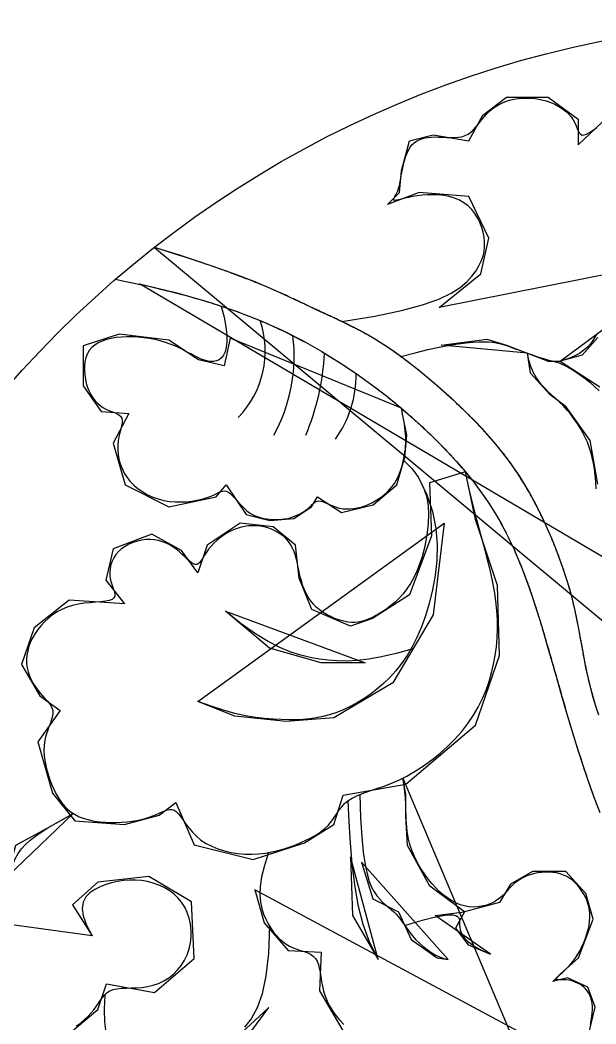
# Model space of a CAD drawing. Header units: metres. Extents: x -747 to 1683, y 3278 to 5498.
# Drawn here: x 287.4 to 427.2, y 4676.1 to 4919.6 of the extents above; entities that cross this region are included whole.
import ezdxf

# ---------------------------------------------------------------- set-up
doc = ezdxf.new("R2010")
doc.units = ezdxf.units.M
doc.layers.add('3', color=3, linetype='Continuous')

msp = doc.modelspace()

# ---------------------------------------------------------------- linework, layer by layer
at = {"layer": '3'}
for points in [[(365.49, 4846.44), (365.49, 4846.44), (373.51, 4847.74), (379.98, 4849.09), (385.1, 4850.48), (389.05, 4851.89), (392.02, 4853.3), (394.21, 4854.7), (395.82, 4856.07), (397.02, 4857.41), (397.99, 4858.69), (398.76, 4859.92), (399.35, 4861.12), (399.78, 4862.29), (400.04, 4863.45), (400.16, 4864.59), (400.16, 4865.75), (400.03, 4866.91), (399.8, 4868.09), (399.46, 4869.27), (399.01, 4870.44), (398.46, 4871.56), (397.79, 4872.62), (397.02, 4873.61), (396.13, 4874.49), (395.13, 4875.25), (394.03, 4875.87), (392.83, 4876.36), (391.57, 4876.73), (390.26, 4876.98), (388.93, 4877.14), (387.59, 4877.2), (386.28, 4877.18), (385.02, 4877.09), (383.82, 4876.95), (382.7, 4876.76), (381.68, 4876.55), (380.76, 4876.33), (379.95, 4876.13), (379.27, 4875.97), (378.74, 4875.85), (378.36, 4875.81), (378.14, 4875.85), (378.05, 4875.98), (378.09, 4876.19), (378.21, 4876.46), (378.39, 4876.8), (378.62, 4877.2), (378.86, 4877.64), (379.08, 4878.14), (379.27, 4878.67), (379.44, 4879.23), (379.58, 4879.83), (379.7, 4880.47), (379.82, 4881.14), (379.94, 4881.85), (380.06, 4882.58), (380.2, 4883.35), (380.37, 4884.14), (380.56, 4884.95), (380.78, 4885.76), (381.04, 4886.56), (381.34, 4887.32), (381.68, 4888.04), (382.08, 4888.7), (382.53, 4889.28), (383.04, 4889.78), (383.61, 4890.19), (384.24, 4890.52), (384.92, 4890.79), (385.65, 4890.98), (386.44, 4891.11), (387.27, 4891.18), (388.15, 4891.21), (389.07, 4891.19), (390.03, 4891.14), (390.99, 4891.1), (391.95, 4891.07), (392.9, 4891.07), (393.81, 4891.14), (394.66, 4891.28), (395.46, 4891.53), (396.17, 4891.88), (396.82, 4892.34), (397.41, 4892.89), (397.96, 4893.49), (398.5, 4894.14), (399.02, 4894.82), (399.56, 4895.5), (400.11, 4896.18), (400.7, 4896.82), (401.34, 4897.43), (402.01, 4898.01), (402.74, 4898.53), (403.52, 4899.01), (404.36, 4899.44), (405.25, 4899.8), (406.21, 4900.11), (407.24, 4900.34), (408.32, 4900.51), (409.43, 4900.61), (410.58, 4900.63), (411.73, 4900.58), (412.88, 4900.45), (414.02, 4900.24), (415.12, 4899.95), (416.18, 4899.58), (417.19, 4899.13), (418.13, 4898.62), (419.01, 4898.05), (419.8, 4897.44), (420.51, 4896.78), (421.12, 4896.09), (421.62, 4895.38), (422.02, 4894.65), (422.34, 4893.94), (422.61, 4893.28), (422.86, 4892.69), (423.12, 4892.21), (423.42, 4891.86), (423.79, 4891.67), (424.27, 4891.69), (424.88, 4891.91), (425.61, 4892.32), (426.45, 4892.86), (427.39, 4893.49)], [(466.66, 4865.22), (389.11, 4849.83), (399.23, 4858.01), (401.16, 4866.67), (396.34, 4876.77), (384.3, 4877.73), (376.59, 4874.85), (379.48, 4877.73), (379.96, 4883.03), (381.89, 4890.24), (387.67, 4891.69), (396.34, 4890.24), (399.71, 4896.5), (405.49, 4900.83), (415.6, 4900.83), (422.83, 4895.54), (422.83, 4889.28), (431.5, 4897.46)], [(427.34, 4843.48), (426.92, 4842.65), (426.43, 4841.83), (425.84, 4841.02), (425.12, 4840.22), (424.24, 4839.46), (423.17, 4838.73), (421.88, 4838.04), (420.33, 4837.41), (418.49, 4836.84), (467.14, 4872.92)], [(427.22, 4752.92), (427.13, 4753.2), (427.05, 4753.49), (426.96, 4753.77), (426.87, 4754.06), (426.79, 4754.34), (426.7, 4754.63), (426.62, 4754.92), (426.53, 4755.21), (426.45, 4755.5), (426.37, 4755.79), (426.29, 4756.08), (426.21, 4756.37), (426.13, 4756.66), (426.05, 4756.95), (425.97, 4757.24), (425.9, 4757.54), (425.82, 4757.83), (425.75, 4758.12), (425.68, 4758.42), (425.6, 4758.71), (425.53, 4759), (425.46, 4759.3), (425.39, 4759.59), (425.33, 4759.88), (425.26, 4760.18), (425.19, 4760.47), (425.13, 4760.76), (425.06, 4761.06), (425, 4761.35), (424.94, 4761.64), (424.87, 4761.94), (424.81, 4762.23), (424.75, 4762.52), (424.69, 4762.82), (424.63, 4763.11), (424.58, 4763.4), (424.52, 4763.69), (424.46, 4763.99), (424.41, 4764.28), (424.35, 4764.57), (424.29, 4764.86), (424.24, 4765.16), (424.18, 4765.45), (424.13, 4765.74), (424.08, 4766.03), (424.02, 4766.33), (423.97, 4766.62), (423.92, 4766.91), (423.86, 4767.2), (423.81, 4767.5), (423.76, 4767.79), (423.71, 4768.08), (423.65, 4768.38), (423.6, 4768.67), (423.55, 4768.96), (423.49, 4769.26), (423.44, 4769.55), (423.39, 4769.84), (423.33, 4770.14), (423.28, 4770.43), (423.23, 4770.73), (423.17, 4771.02), (423.12, 4771.32), (423.06, 4771.61), (423.01, 4771.91), (422.95, 4772.2), (422.89, 4772.5), (422.84, 4772.79), (422.78, 4773.09), (422.72, 4773.39), (422.66, 4773.68), (422.6, 4773.98), (422.54, 4774.28), (422.48, 4774.58), (422.42, 4774.88), (422.36, 4775.18), (422.29, 4775.47), (422.23, 4775.77), (422.16, 4776.07), (422.1, 4776.38), (422.03, 4776.68), (421.96, 4776.98), (421.89, 4777.28), (421.82, 4777.58), (421.75, 4777.88), (421.67, 4778.19), (421.6, 4778.49), (421.52, 4778.79), (421.45, 4779.1), (421.37, 4779.4), (421.29, 4779.71), (421.21, 4780.02), (421.13, 4780.32), (421.04, 4780.63), (420.96, 4780.93), (420.87, 4781.24), (420.78, 4781.55), (420.69, 4781.86), (420.6, 4782.17), (420.51, 4782.47), (420.42, 4782.78), (420.33, 4783.09), (420.23, 4783.4), (420.14, 4783.71), (420.04, 4784.02), (419.94, 4784.33), (419.84, 4784.64), (419.74, 4784.95), (419.64, 4785.26), (419.54, 4785.57), (419.43, 4785.88), (419.33, 4786.19), (419.22, 4786.49), (419.12, 4786.8), (419.01, 4787.11), (418.9, 4787.42), (418.79, 4787.73), (418.68, 4788.04), (418.57, 4788.35), (418.46, 4788.65), (418.34, 4788.96), (418.23, 4789.27), (418.12, 4789.58), (418, 4789.88), (417.88, 4790.19), (417.77, 4790.49), (417.65, 4790.8), (417.53, 4791.1), (417.41, 4791.41), (417.29, 4791.71), (417.17, 4792.01), (417.05, 4792.31), (416.92, 4792.62), (416.8, 4792.92), (416.68, 4793.22), (416.55, 4793.52), (416.43, 4793.81), (416.3, 4794.11), (416.18, 4794.41), (416.05, 4794.71), (415.92, 4795), (415.79, 4795.3), (415.67, 4795.59), (415.54, 4795.88), (415.41, 4796.17), (415.28, 4796.46), (415.15, 4796.75), (415.02, 4797.04), (414.89, 4797.33), (414.75, 4797.62), (414.62, 4797.9), (414.49, 4798.19), (414.36, 4798.47), (414.22, 4798.75), (414.09, 4799.03), (413.95, 4799.31), (413.82, 4799.59), (413.69, 4799.87), (413.55, 4800.14), (413.41, 4800.42), (413.28, 4800.69), (413.14, 4800.97), (413, 4801.24), (412.87, 4801.51), (412.73, 4801.78), (412.59, 4802.05), (412.45, 4802.32), (412.31, 4802.58), (412.17, 4802.85), (412.03, 4803.11), (411.89, 4803.38), (411.74, 4803.64), (411.6, 4803.9), (411.46, 4804.17), (411.31, 4804.43), (411.17, 4804.69), (411.02, 4804.94), (410.87, 4805.2), (410.73, 4805.46), (410.58, 4805.72), (410.43, 4805.97), (410.28, 4806.23), (410.13, 4806.48), (409.98, 4806.73), (409.82, 4806.99), (409.67, 4807.24), (409.52, 4807.49), (409.36, 4807.74), (409.21, 4807.99), (409.05, 4808.24), (408.89, 4808.49), (408.73, 4808.74), (408.57, 4808.98), (408.41, 4809.23), (408.25, 4809.48), (408.09, 4809.72), (407.92, 4809.97), (407.76, 4810.21), (407.59, 4810.46), (407.43, 4810.7), (407.26, 4810.95), (407.09, 4811.19), (406.92, 4811.43), (406.75, 4811.67), (406.58, 4811.92), (406.4, 4812.16), (406.23, 4812.4), (406.05, 4812.64), (405.87, 4812.88), (405.69, 4813.12), (405.51, 4813.36), (405.33, 4813.6), (405.15, 4813.84), (404.97, 4814.08), (404.78, 4814.32), (404.59, 4814.56), (404.41, 4814.79), (404.22, 4815.03), (404.03, 4815.27), (403.83, 4815.51), (403.64, 4815.75), (403.45, 4815.98), (403.25, 4816.22), (403.05, 4816.46), (402.85, 4816.69), (402.65, 4816.93), (402.45, 4817.17), (402.25, 4817.4), (402.05, 4817.64), (401.84, 4817.88), (401.64, 4818.11), (401.43, 4818.35), (401.22, 4818.58), (401.01, 4818.82), (400.8, 4819.05), (400.59, 4819.29), (400.38, 4819.52), (400.16, 4819.76), (399.95, 4819.99), (399.73, 4820.22), (399.51, 4820.46), (399.3, 4820.69), (399.08, 4820.92), (398.86, 4821.16), (398.63, 4821.39), (398.41, 4821.62), (398.19, 4821.85), (397.96, 4822.08), (397.74, 4822.31), (397.51, 4822.55), (397.28, 4822.78), (397.06, 4823.01), (396.83, 4823.24), (396.6, 4823.47), (396.37, 4823.7), (396.13, 4823.93), (395.9, 4824.16), (395.67, 4824.39), (395.43, 4824.61), (395.2, 4824.84), (394.96, 4825.07), (394.73, 4825.3), (394.49, 4825.53), (394.25, 4825.75), (394.01, 4825.98), (393.77, 4826.21), (393.53, 4826.43), (393.29, 4826.66), (393.05, 4826.89), (392.81, 4827.11), (392.56, 4827.34), (392.32, 4827.56), (392.07, 4827.79), (391.83, 4828.01), (391.58, 4828.23), (391.34, 4828.46), (391.09, 4828.68), (390.84, 4828.9), (390.59, 4829.13), (390.34, 4829.35), (390.1, 4829.57), (389.85, 4829.79), (389.6, 4830.01), (389.34, 4830.23), (389.09, 4830.45), (388.84, 4830.67), (388.59, 4830.89), (388.34, 4831.11), (388.08, 4831.33), (387.83, 4831.55), (387.58, 4831.76), (387.32, 4831.98), (387.07, 4832.2), (386.81, 4832.41), (386.56, 4832.63), (386.3, 4832.84), (386.05, 4833.05), (385.79, 4833.27), (385.53, 4833.48), (385.28, 4833.69), (385.02, 4833.9), (384.76, 4834.11), (384.51, 4834.32), (384.25, 4834.53), (383.99, 4834.73), (383.73, 4834.94), (383.47, 4835.15), (383.21, 4835.35), (382.96, 4835.55), (382.7, 4835.76), (382.44, 4835.96), (382.18, 4836.16), (381.92, 4836.36), (381.66, 4836.56), (381.4, 4836.76), (381.14, 4836.95), (380.88, 4837.15), (380.62, 4837.34), (380.36, 4837.54), (380.1, 4837.73), (379.84, 4837.92), (379.59, 4838.11), (379.33, 4838.3), (379.07, 4838.48), (378.81, 4838.67), (378.55, 4838.85), (378.29, 4839.04), (378.03, 4839.22), (377.77, 4839.4), (377.51, 4839.58), (377.25, 4839.76), (377, 4839.93), (376.74, 4840.11), (376.48, 4840.28), (376.22, 4840.45), (375.96, 4840.62), (375.71, 4840.79), (375.45, 4840.96), (375.19, 4841.13), (374.93, 4841.29), (374.68, 4841.45), (374.42, 4841.61), (374.17, 4841.77), (373.91, 4841.93), (373.65, 4842.09), (373.4, 4842.24), (373.14, 4842.39), (372.89, 4842.55), (372.64, 4842.7), (372.38, 4842.84), (372.13, 4842.99), (371.87, 4843.14), (371.62, 4843.28), (371.37, 4843.42), (371.11, 4843.56), (370.86, 4843.7), (370.61, 4843.84), (370.35, 4843.98), (370.1, 4844.12), (369.84, 4844.25), (369.59, 4844.39), (369.34, 4844.52), (369.08, 4844.65), (368.83, 4844.79), (368.57, 4844.92), (368.32, 4845.05), (368.06, 4845.18), (367.81, 4845.3), (367.55, 4845.43), (367.3, 4845.56), (367.04, 4845.69), (366.78, 4845.81), (366.52, 4845.94), (366.27, 4846.06), (366.01, 4846.19), (365.75, 4846.31), (365.49, 4846.44), (365.23, 4846.56), (364.96, 4846.69), (364.7, 4846.81), (364.44, 4846.94), (364.18, 4847.06), (363.91, 4847.18), (363.65, 4847.31), (363.38, 4847.43), (363.11, 4847.56), (362.85, 4847.68), (362.58, 4847.81), (362.31, 4847.93), (362.04, 4848.06), (361.76, 4848.18), (361.49, 4848.31), (361.22, 4848.44), (360.94, 4848.56), (360.67, 4848.69), (360.39, 4848.82), (360.11, 4848.95), (359.83, 4849.08), (359.55, 4849.21), (359.26, 4849.34), (358.98, 4849.47), (358.69, 4849.61), (358.41, 4849.74), (358.12, 4849.88), (357.83, 4850.01), (357.54, 4850.15), (357.24, 4850.29), (356.95, 4850.43), (356.65, 4850.57), (356.35, 4850.71), (356.04, 4850.86), (355.74, 4851), (355.43, 4851.15), (355.12, 4851.3), (354.8, 4851.45), (354.48, 4851.6), (354.16, 4851.75), (353.83, 4851.91), (353.5, 4852.07), (353.16, 4852.23), (352.81, 4852.39), (352.46, 4852.55), (352.1, 4852.72), (351.74, 4852.89), (351.36, 4853.06), (350.98, 4853.23), (350.59, 4853.41), (350.19, 4853.58), (349.79, 4853.76), (349.37, 4853.95), (348.94, 4854.13), (348.51, 4854.32), (348.06, 4854.51), (347.6, 4854.71), (347.13, 4854.91), (346.65, 4855.11), (346.16, 4855.31), (345.65, 4855.52), (345.14, 4855.73), (344.6, 4855.94), (344.06, 4856.16), (343.5, 4856.38), (342.92, 4856.6), (342.33, 4856.83), (341.73, 4857.06), (341.11, 4857.3), (340.47, 4857.54), (339.82, 4857.78), (339.15, 4858.03), (338.47, 4858.28), (337.75, 4858.54), (337.01, 4858.8), (336.22, 4859.08), (335.39, 4859.38), (334.51, 4859.68), (333.56, 4860.01), (332.54, 4860.36), (331.44, 4860.73), (330.25, 4861.13), (328.94, 4861.57), (327.5, 4862.04), (325.91, 4862.56), (324.14, 4863.13), (322.19, 4863.75), (320.02, 4864.43), (470.64, 4739.01)], [(427.87, 4750.96), (427.13, 4753.19), (426.44, 4755.49), (425.81, 4757.83), (425.25, 4760.18), (424.74, 4762.52), (424.29, 4764.86), (423.86, 4767.2), (423.44, 4769.55), (423.01, 4771.9), (422.55, 4774.28), (422.04, 4776.67), (421.46, 4779.09), (420.8, 4781.55), (420.05, 4784.02), (419.23, 4786.5), (418.35, 4788.97), (417.42, 4791.41), (416.43, 4793.82), (415.41, 4796.18), (414.36, 4798.48), (413.28, 4800.71), (412.17, 4802.86), (411.03, 4804.95), (409.83, 4806.99), (408.58, 4808.99), (407.27, 4810.95), (405.89, 4812.88), (404.42, 4814.8), (402.87, 4816.7), (401.23, 4818.58), (399.53, 4820.46), (397.75, 4822.32), (395.91, 4824.16), (394.02, 4825.98), (392.08, 4827.79), (390.1, 4829.57), (388.09, 4831.33), (386.05, 4833.06), (383.99, 4834.74), (381.92, 4836.37), (379.84, 4837.93), (377.77, 4839.42), (375.7, 4840.81), (373.65, 4842.1), (371.62, 4843.29), (369.59, 4844.4), (367.56, 4845.44), (365.49, 4846.44), (363.39, 4847.43), (361.23, 4848.43), (358.99, 4849.46), (356.67, 4850.56), (354.21, 4851.74), (351.45, 4853.03), (348.18, 4854.48), (344.21, 4856.12), (339.34, 4857.98), (333.36, 4860.11), (326.09, 4862.53), (320.02, 4864.43)], [(310.61, 4856.7), (310.61, 4856.7), (312.73, 4856.27), (314.72, 4855.86), (316.59, 4855.46), (318.33, 4855.07), (319.96, 4854.69), (321.49, 4854.33), (322.91, 4853.98), (324.25, 4853.65), (325.51, 4853.33), (326.69, 4853.02), (327.8, 4852.72), (328.86, 4852.43), (329.86, 4852.15), (330.83, 4851.87), (331.77, 4851.59), (332.68, 4851.31), (333.59, 4851.04), (334.47, 4850.76), (335.35, 4850.48), (336.21, 4850.19), (337.06, 4849.91), (337.89, 4849.62), (338.72, 4849.34), (339.53, 4849.05), (340.33, 4848.76), (341.12, 4848.47), (341.89, 4848.17), (342.66, 4847.88), (343.42, 4847.58), (344.16, 4847.29), (344.9, 4846.99), (345.62, 4846.69), (346.34, 4846.39), (347.05, 4846.09), (347.74, 4845.78), (348.43, 4845.48), (349.11, 4845.17), (349.78, 4844.86), (350.44, 4844.55), (351.1, 4844.24), (351.74, 4843.93), (352.38, 4843.62), (353.01, 4843.31), (353.64, 4842.99), (354.25, 4842.68), (354.86, 4842.36), (355.47, 4842.04), (356.06, 4841.72), (356.66, 4841.4), (357.24, 4841.08), (357.82, 4840.76), (358.4, 4840.44), (358.97, 4840.12), (359.53, 4839.79), (360.09, 4839.47), (360.65, 4839.14), (361.2, 4838.81), (361.75, 4838.48), (362.29, 4838.16), (362.83, 4837.83), (363.36, 4837.5), (363.89, 4837.17), (364.42, 4836.83), (364.94, 4836.5), (365.46, 4836.17), (365.97, 4835.83), (366.48, 4835.5), (366.99, 4835.17), (367.49, 4834.83), (367.99, 4834.49), (368.48, 4834.16), (368.97, 4833.82), (369.46, 4833.48), (369.95, 4833.15), (370.43, 4832.81), (370.9, 4832.47), (371.37, 4832.13), (371.84, 4831.79), (372.31, 4831.45), (372.77, 4831.11), (373.23, 4830.77), (373.68, 4830.43), (374.13, 4830.09), (374.58, 4829.75), (375.02, 4829.41), (375.46, 4829.07), (375.9, 4828.73), (376.33, 4828.39), (376.76, 4828.05), (377.18, 4827.71), (377.61, 4827.37), (378.02, 4827.03), (378.44, 4826.69), (378.85, 4826.35), (379.26, 4826.01), (379.66, 4825.67), (380.07, 4825.33), (380.46, 4824.99), (380.86, 4824.65), (381.25, 4824.31), (381.64, 4823.97), (382.02, 4823.64), (382.41, 4823.3), (382.78, 4822.96), (383.16, 4822.62), (383.53, 4822.29), (383.9, 4821.95), (384.27, 4821.62), (384.63, 4821.28), (384.99, 4820.95), (385.34, 4820.61), (385.7, 4820.28), (386.05, 4819.95), (386.39, 4819.62), (386.74, 4819.29), (387.08, 4818.96), (387.42, 4818.63), (387.75, 4818.3), (388.08, 4817.97), (388.41, 4817.64), (388.74, 4817.32), (389.06, 4816.99), (389.38, 4816.66), (389.7, 4816.34), (390.01, 4816.02), (390.33, 4815.69), (390.63, 4815.37), (390.94, 4815.05), (391.24, 4814.73), (391.54, 4814.41), (391.84, 4814.09), (392.14, 4813.77), (392.43, 4813.45), (392.72, 4813.13), (393.01, 4812.81), (393.29, 4812.5), (393.57, 4812.18), (393.85, 4811.86), (394.13, 4811.55), (394.4, 4811.23), (394.67, 4810.91), (394.94, 4810.6), (395.21, 4810.28), (395.47, 4809.97), (395.74, 4809.65), (396, 4809.34), (396.25, 4809.02), (396.51, 4808.71), (396.76, 4808.39), (397.01, 4808.08), (397.26, 4807.77), (397.5, 4807.45), (397.75, 4807.14), (397.99, 4806.82), (398.23, 4806.51), (398.46, 4806.19), (398.7, 4805.88), (398.93, 4805.56), (399.16, 4805.24), (399.39, 4804.93), (399.61, 4804.61), (399.84, 4804.29), (400.06, 4803.98), (400.28, 4803.66), (400.5, 4803.34), (400.71, 4803.02), (400.93, 4802.7), (401.14, 4802.38), (401.35, 4802.06), (401.56, 4801.74), (401.76, 4801.42), (401.97, 4801.1), (402.17, 4800.77), (402.37, 4800.45), (402.57, 4800.13), (402.77, 4799.8), (402.96, 4799.48), (403.16, 4799.15), (403.35, 4798.82), (403.54, 4798.49), (403.73, 4798.16), (403.92, 4797.83), (404.1, 4797.5), (404.28, 4797.17), (404.47, 4796.84), (404.65, 4796.5), (404.83, 4796.17), (405.01, 4795.83), (405.18, 4795.49), (405.36, 4795.15), (405.53, 4794.81), (405.7, 4794.47), (405.88, 4794.13), (406.04, 4793.79), (406.21, 4793.44), (406.38, 4793.09), (406.55, 4792.75), (406.71, 4792.4), (406.87, 4792.04), (407.04, 4791.69), (407.2, 4791.34), (407.36, 4790.98), (407.52, 4790.63), (407.68, 4790.27), (407.83, 4789.91), (407.99, 4789.54), (408.14, 4789.18), (408.3, 4788.82), (408.45, 4788.45), (408.6, 4788.08), (408.76, 4787.71), (408.91, 4787.34), (409.06, 4786.96), (409.2, 4786.58), (409.35, 4786.21), (409.5, 4785.83), (409.65, 4785.44), (409.79, 4785.06), (409.94, 4784.67), (410.08, 4784.28), (410.23, 4783.89), (410.37, 4783.5), (410.52, 4783.11), (410.66, 4782.71), (410.8, 4782.31), (410.94, 4781.91), (411.09, 4781.5), (411.23, 4781.1), (411.37, 4780.69), (411.51, 4780.28), (411.65, 4779.87), (411.79, 4779.45), (411.93, 4779.03), (412.07, 4778.61), (412.21, 4778.19), (412.34, 4777.76), (412.48, 4777.33), (412.62, 4776.9), (412.76, 4776.47), (412.9, 4776.03), (413.04, 4775.59), (413.18, 4775.15), (413.31, 4774.71), (413.45, 4774.26), (413.59, 4773.81), (413.73, 4773.36), (413.87, 4772.9), (414.01, 4772.44), (414.15, 4771.98), (414.28, 4771.52), (414.42, 4771.05), (414.56, 4770.58), (414.7, 4770.11), (414.84, 4769.64), (414.98, 4769.16), (415.12, 4768.68), (415.26, 4768.2), (415.41, 4767.71), (415.55, 4767.22), (415.69, 4766.74), (415.83, 4766.24), (415.97, 4765.75), (416.11, 4765.25), (416.26, 4764.76), (416.4, 4764.26), (416.54, 4763.76), (416.69, 4763.25), (416.83, 4762.75), (416.98, 4762.24), (417.12, 4761.73), (417.27, 4761.22), (417.41, 4760.71), (417.56, 4760.19), (417.71, 4759.68), (417.85, 4759.16), (418, 4758.65), (418.15, 4758.13), (418.3, 4757.61), (418.45, 4757.08), (418.6, 4756.56), (418.75, 4756.04), (418.9, 4755.51), (419.05, 4754.99), (419.2, 4754.46), (419.35, 4753.94), (419.51, 4753.41), (419.66, 4752.88), (419.81, 4752.35), (419.97, 4751.82), (420.12, 4751.29), (420.28, 4750.76), (420.44, 4750.23), (420.59, 4749.7), (420.75, 4749.17), (420.91, 4748.63), (421.07, 4748.1), (421.23, 4747.57), (421.39, 4747.04), (421.55, 4746.5), (421.71, 4745.97), (421.88, 4745.44), (422.04, 4744.91), (422.2, 4744.38), (422.37, 4743.85), (422.53, 4743.32), (422.7, 4742.79), (422.87, 4742.26), (423.04, 4741.73), (423.21, 4741.2), (423.38, 4740.67), (423.55, 4740.14), (423.72, 4739.62), (423.89, 4739.09), (424.06, 4738.57), (424.24, 4738.04), (424.41, 4737.52), (424.59, 4737), (424.77, 4736.48), (424.94, 4735.96), (425.12, 4735.44), (425.3, 4734.93), (425.48, 4734.41), (425.66, 4733.9), (425.84, 4733.38), (426.02, 4732.87), (426.21, 4732.36), (426.39, 4731.85), (426.58, 4731.35), (426.76, 4730.84), (426.95, 4730.34), (427.13, 4729.84), (427.32, 4729.34)], [(517.65, 4736.95), (316.46, 4855.55), (325.14, 4853.5), (332.83, 4851.33), (339.65, 4849.06), (345.73, 4846.7), (351.18, 4844.26), (356.13, 4841.74), (360.69, 4839.15), (364.98, 4836.51), (369.02, 4833.83), (372.81, 4831.12), (376.37, 4828.39), (379.7, 4825.67), (382.82, 4822.96), (385.73, 4820.27), (388.44, 4817.63), (390.97, 4815.04), (393.32, 4812.49), (395.5, 4809.97), (397.53, 4807.45), (399.41, 4804.93), (401.16, 4802.39), (402.79, 4799.81), (404.3, 4797.18), (405.72, 4794.49), (407.05, 4791.71), (408.31, 4788.83), (409.51, 4785.85), (410.66, 4782.73), (411.79, 4779.48), (412.9, 4776.06), (414.01, 4772.47), (415.12, 4768.7), (416.25, 4764.78), (417.41, 4760.72), (418.59, 4756.57), (419.81, 4752.36), (421.06, 4748.1), (422.36, 4743.84), (423.71, 4739.61), (425.11, 4735.43), (426.57, 4731.33), (428.07, 4727.34)], [(336.24, 4850.2), (336.24, 4850.2), (336.93, 4847.49), (337.37, 4845.16), (337.59, 4843.19), (337.62, 4841.54), (337.48, 4840.19), (337.2, 4839.1), (336.8, 4838.26), (336.31, 4837.62), (335.75, 4837.17), (335.13, 4836.88), (334.46, 4836.74), (333.75, 4836.73), (333, 4836.84), (332.21, 4837.04), (331.4, 4837.34), (330.57, 4837.7), (329.71, 4838.11), (328.84, 4838.57), (327.94, 4839.05), (326.99, 4839.54), (326.01, 4840.04), (324.97, 4840.52), (323.87, 4840.97), (322.7, 4841.39), (321.46, 4841.75), (320.16, 4842.06), (318.82, 4842.32), (317.45, 4842.51), (316.07, 4842.65), (314.7, 4842.72), (313.34, 4842.73), (312.02, 4842.67), (310.76, 4842.55), (309.55, 4842.35), (308.42, 4842.08), (307.38, 4841.72), (306.43, 4841.28), (305.58, 4840.74), (304.84, 4840.11), (304.24, 4839.38), (303.76, 4838.55), (303.41, 4837.64), (303.18, 4836.65), (303.06, 4835.62), (303.04, 4834.57), (303.12, 4833.51), (303.28, 4832.46), (303.51, 4831.44), (303.82, 4830.48), (304.19, 4829.57), (304.61, 4828.73), (305.1, 4827.95), (305.64, 4827.24), (306.22, 4826.61), (306.86, 4826.06), (307.53, 4825.59), (308.23, 4825.21), (308.95, 4824.9), (309.66, 4824.62), (310.33, 4824.37), (310.93, 4824.1), (311.44, 4823.81), (311.84, 4823.46), (312.1, 4823.03), (312.21, 4822.49), (312.18, 4821.86), (312.05, 4821.14), (311.86, 4820.34), (311.64, 4819.46), (311.43, 4818.51), (311.25, 4817.51), (311.14, 4816.45), (311.13, 4815.35), (311.23, 4814.21), (311.44, 4813.07), (311.76, 4811.92), (312.2, 4810.79), (312.74, 4809.68), (313.41, 4808.63), (314.19, 4807.63), (315.09, 4806.7), (316.1, 4805.86), (317.2, 4805.11), (318.38, 4804.44), (319.64, 4803.87), (320.94, 4803.41), (322.29, 4803.06), (323.66, 4802.82), (325.05, 4802.69), (326.44, 4802.68), (327.8, 4802.75), (329.11, 4802.91), (330.36, 4803.12), (331.53, 4803.39), (332.59, 4803.7), (333.54, 4804.02), (334.34, 4804.35), (335.03, 4804.67), (335.61, 4804.95), (336.12, 4805.18), (336.58, 4805.34), (337.01, 4805.4), (337.43, 4805.34), (337.87, 4805.14), (338.34, 4804.8), (338.85, 4804.33), (339.38, 4803.76), (339.95, 4803.13), (340.54, 4802.46), (341.16, 4801.79), (341.79, 4801.15), (342.45, 4800.57), (343.12, 4800.07), (343.8, 4799.66), (344.49, 4799.32), (345.2, 4799.05), (345.91, 4798.84), (346.62, 4798.68), (347.34, 4798.56), (348.07, 4798.49), (348.79, 4798.44), (349.51, 4798.43), (350.22, 4798.45), (350.92, 4798.5), (351.62, 4798.58), (352.3, 4798.7), (352.96, 4798.86), (353.6, 4799.05), (354.22, 4799.28), (354.82, 4799.54), (355.39, 4799.82), (355.92, 4800.13), (356.42, 4800.45), (356.89, 4800.78), (357.31, 4801.12), (357.7, 4801.45), (358.04, 4801.78), (358.35, 4802.09), (358.64, 4802.36), (358.93, 4802.6), (359.23, 4802.78), (359.56, 4802.9), (359.93, 4802.94), (360.35, 4802.9), (360.83, 4802.76), (361.38, 4802.55), (361.98, 4802.29), (362.64, 4802.01), (363.35, 4801.71), (364.11, 4801.44), (364.9, 4801.21), (365.72, 4801.05), (366.58, 4800.98), (367.46, 4800.99), (368.35, 4801.07), (369.26, 4801.23), (370.16, 4801.46), (371.05, 4801.75), (371.93, 4802.1), (372.79, 4802.5), (373.62, 4802.94), (374.41, 4803.43), (375.16, 4803.95), (375.88, 4804.52), (376.55, 4805.13), (377.17, 4805.77), (377.74, 4806.44), (378.25, 4807.15), (378.7, 4807.88), (379.1, 4808.64), (379.44, 4809.42), (379.74, 4810.2), (380, 4810.99), (380.22, 4811.78), (380.41, 4812.56), (380.58, 4813.32), (380.71, 4814.06), (380.83, 4814.79), (380.92, 4815.51), (380.99, 4816.22), (381.03, 4816.94), (381.04, 4817.66), (381.02, 4818.41), (380.98, 4819.18), (380.9, 4819.97), (380.8, 4820.78), (380.68, 4821.61), (380.55, 4822.42), (380.41, 4823.22), (380.26, 4824), (380.12, 4824.73), (379.98, 4825.42), (338.43, 4842.43), (336.99, 4835.7), (330.73, 4837.14), (323.5, 4841.95), (311.46, 4843.39), (302.79, 4840.51), (302.79, 4830.88), (307.13, 4824.63), (313.87, 4824.15), (310.02, 4816.93), (312.91, 4806.83), (323.5, 4801.53), (335.06, 4803.94), (337.47, 4806.83), (342.29, 4799.61), (348.07, 4798.17), (353.84, 4798.65), (358.18, 4801.53), (359.62, 4803.94), (365.4, 4800.09), (373.11, 4802.02), (378.89, 4806.83), (380.82, 4813.56), (381.3, 4818.86), (380.33, 4823.67), (379.98, 4825.42)], [(379.84, 4837.93), (379.84, 4837.93), (383.31, 4838.87), (386.4, 4839.64), (389.16, 4840.25), (391.59, 4840.72), (393.74, 4841.06), (395.62, 4841.3), (397.27, 4841.45), (398.71, 4841.53), (399.96, 4841.55), (401.06, 4841.51), (402.05, 4841.42), (402.95, 4841.28), (403.8, 4841.1), (404.63, 4840.87), (405.48, 4840.6), (406.37, 4840.29), (407.34, 4839.94), (408.37, 4839.56), (409.43, 4839.18), (410.51, 4838.79), (411.56, 4838.42), (412.58, 4838.06), (413.53, 4837.75), (414.4, 4837.48), (415.16, 4837.26), (415.84, 4837.09), (416.45, 4836.94), (417.04, 4836.79), (417.62, 4836.62), (418.23, 4836.41), (418.88, 4836.14), (419.62, 4835.79), (420.45, 4835.36), (421.37, 4834.82), (422.37, 4834.19), (423.43, 4833.46), (424.53, 4832.64), (425.67, 4831.72), (426.82, 4830.72), (427.97, 4829.62)], [(427.24, 4805.88), (427.13, 4807.58), (426.98, 4809.17), (426.79, 4810.68), (426.55, 4812.11), (426.26, 4813.47), (425.92, 4814.76), (425.53, 4816), (425.08, 4817.19), (424.57, 4818.34), (424.01, 4819.45), (423.41, 4820.51), (422.79, 4821.52), (422.15, 4822.47), (421.51, 4823.35), (420.87, 4824.16), (420.26, 4824.89), (419.67, 4825.54), (419.1, 4826.13), (418.54, 4826.68), (417.98, 4827.21), (417.41, 4827.73), (416.82, 4828.28), (416.19, 4828.86), (415.52, 4829.5), (414.81, 4830.22), (414.07, 4831.03), (413.33, 4831.95), (412.61, 4833), (411.95, 4834.19), (411.37, 4835.54), (410.89, 4837.06), (410.55, 4838.76), (389.6, 4840.69), (400.67, 4842.13), (405.49, 4840.69), (415.6, 4836.84), (418.49, 4836.84), (428.13, 4830.58)], [(427.64, 4842.61), (423.79, 4838.28), (418.49, 4836.84)], [(427.64, 4807.01), (425.72, 4817.59), (419.94, 4825.77), (416.09, 4828.66), (411.27, 4833.95), (410.55, 4838.76)], [(380.44, 4812.86), (380.44, 4812.86), (382.55, 4810.75), (384.14, 4808.58), (385.28, 4806.36), (386.02, 4804.11), (386.43, 4801.86), (386.56, 4799.62), (386.48, 4797.42), (386.24, 4795.28), (385.9, 4793.22), (385.48, 4791.25), (384.96, 4789.37), (384.37, 4787.58), (383.7, 4785.91), (382.96, 4784.34), (382.16, 4782.9), (381.3, 4781.58), (380.38, 4780.39), (379.42, 4779.33), (378.43, 4778.38), (377.43, 4777.53), (376.43, 4776.79), (375.44, 4776.13), (374.48, 4775.55), (373.57, 4775.05), (372.7, 4774.6), (371.87, 4774.23), (371.07, 4773.92), (370.29, 4773.69), (369.49, 4773.53), (368.68, 4773.46), (367.84, 4773.47), (366.95, 4773.56), (366, 4773.74), (365.01, 4774.01), (364, 4774.37), (362.98, 4774.79), (361.98, 4775.3), (361.02, 4775.87), (360.12, 4776.5), (359.29, 4777.2), (358.56, 4777.95), (357.91, 4778.75), (357.35, 4779.59), (356.87, 4780.48), (356.44, 4781.39), (356.08, 4782.33), (355.77, 4783.28), (355.5, 4784.26), (355.26, 4785.23), (355.05, 4786.21), (354.84, 4787.18), (354.64, 4788.13), (354.41, 4789.05), (354.15, 4789.95), (353.85, 4790.8), (353.49, 4791.61), (353.07, 4792.36), (352.58, 4793.06), (352.02, 4793.7), (351.41, 4794.28), (350.74, 4794.81), (350.02, 4795.28), (349.25, 4795.7), (348.44, 4796.06), (347.58, 4796.37), (346.69, 4796.61), (345.76, 4796.79), (344.81, 4796.9), (343.84, 4796.93), (342.85, 4796.88), (341.86, 4796.74), (340.85, 4796.51), (339.85, 4796.18), (338.86, 4795.77), (337.89, 4795.28), (336.96, 4794.72), (336.07, 4794.1), (335.24, 4793.43), (334.47, 4792.72), (333.79, 4791.98), (333.19, 4791.22), (332.67, 4790.47), (332.21, 4789.75), (331.79, 4789.08), (331.41, 4788.5), (331.04, 4788.03), (330.67, 4787.7), (330.3, 4787.52), (329.89, 4787.53), (329.46, 4787.7), (328.99, 4788), (328.48, 4788.41), (327.94, 4788.91), (327.36, 4789.47), (326.73, 4790.05), (326.06, 4790.64), (325.34, 4791.22), (324.57, 4791.75), (323.75, 4792.25), (322.9, 4792.69), (322, 4793.05), (321.06, 4793.34), (320.08, 4793.53), (319.07, 4793.61), (318.02, 4793.58), (316.96, 4793.44), (315.9, 4793.2), (314.87, 4792.85), (313.87, 4792.42), (312.94, 4791.9), (312.09, 4791.31), (311.34, 4790.64), (310.7, 4789.92), (310.18, 4789.14), (309.77, 4788.32), (309.47, 4787.48), (309.28, 4786.61), (309.19, 4785.74), (309.21, 4784.88), (309.33, 4784.03), (309.54, 4783.21), (309.8, 4782.43), (310.06, 4781.69), (310.28, 4781.02), (310.41, 4780.4), (310.4, 4779.86), (310.2, 4779.41), (309.78, 4779.06), (309.09, 4778.8), (308.16, 4778.62), (307.05, 4778.48), (305.79, 4778.37), (304.43, 4778.25), (303.01, 4778.1), (301.58, 4777.88), (300.18, 4777.57), (298.86, 4777.15), (297.61, 4776.62), (296.43, 4776), (295.34, 4775.29), (294.33, 4774.5), (293.4, 4773.64), (292.55, 4772.73), (291.78, 4771.78), (291.1, 4770.79), (290.51, 4769.77), (290, 4768.73), (289.6, 4767.67), (289.29, 4766.61), (289.1, 4765.55), (289.01, 4764.5), (289.03, 4763.46), (289.17, 4762.44), (289.42, 4761.45), (289.75, 4760.48), (290.17, 4759.56), (290.64, 4758.68), (291.16, 4757.84), (291.72, 4757.06), (292.3, 4756.33), (292.89, 4755.66), (293.46, 4755.04), (294, 4754.45), (294.48, 4753.88), (294.88, 4753.3), (295.19, 4752.71), (295.38, 4752.09), (295.43, 4751.43), (295.32, 4750.7), (295.1, 4749.91), (294.79, 4749.05), (294.43, 4748.12), (294.06, 4747.13), (293.72, 4746.06), (293.44, 4744.92), (293.27, 4743.7), (293.23, 4742.41), (293.31, 4741.07), (293.5, 4739.69), (293.79, 4738.3), (294.16, 4736.91), (294.61, 4735.56), (295.11, 4734.25), (295.65, 4733.01), (296.22, 4731.85), (296.83, 4730.79), (297.49, 4729.82), (298.2, 4728.94), (298.99, 4728.15), (299.84, 4727.45), (300.78, 4726.84), (301.82, 4726.32), (302.96, 4725.89), (304.18, 4725.55), (305.46, 4725.29), (306.79, 4725.1), (308.15, 4724.98), (309.5, 4724.92), (310.85, 4724.93), (312.15, 4724.99), (313.41, 4725.09), (314.61, 4725.24), (315.74, 4725.44), (316.82, 4725.66), (317.83, 4725.92), (318.78, 4726.21), (319.67, 4726.52), (320.48, 4726.84), (321.23, 4727.18), (321.92, 4727.5), (322.55, 4727.78), (323.15, 4727.99), (323.71, 4728.11), (324.26, 4728.1), (324.79, 4727.93), (325.31, 4727.58), (325.85, 4727.04), (326.41, 4726.33), (327.02, 4725.48), (327.68, 4724.55), (328.43, 4723.56), (329.28, 4722.56), (330.24, 4721.59), (331.34, 4720.68), (332.58, 4719.87), (333.95, 4719.16), (335.44, 4718.56), (337.01, 4718.08), (338.64, 4717.7), (340.31, 4717.44), (342, 4717.29), (343.68, 4717.26), (345.34, 4717.35), (346.96, 4717.53), (348.54, 4717.81), (350.07, 4718.17), (351.55, 4718.59), (352.96, 4719.06), (354.31, 4719.56), (355.57, 4720.08), (356.76, 4720.62), (357.86, 4721.16), (358.88, 4721.72), (359.82, 4722.3), (360.68, 4722.91), (361.46, 4723.54), (362.16, 4724.21), (362.79, 4724.91), (363.34, 4725.65), (363.85, 4726.42), (364.35, 4727.21), (364.89, 4727.99), (365.48, 4728.76), (366.17, 4729.51), (367, 4730.21), (367.99, 4730.85), (369.17, 4731.44), (370.54, 4731.98), (372.06, 4732.52), (373.72, 4733.08), (375.5, 4733.7), (377.37, 4734.4), (379.31, 4735.23), (381.3, 4736.2), (383.32, 4737.35), (385.34, 4738.66), (387.33, 4740.11), (389.28, 4741.7), (391.16, 4743.39), (392.94, 4745.18), (394.59, 4747.05), (396.09, 4748.98), (397.43, 4750.95), (398.6, 4752.95), (399.62, 4754.99), (400.49, 4757.05), (401.22, 4759.14), (401.83, 4761.24), (402.33, 4763.35), (402.71, 4765.46), (403, 4767.58), (403.18, 4769.72), (403.26, 4771.88), (403.24, 4774.08), (403.11, 4776.34), (402.87, 4778.67), (402.51, 4781.08), (402.04, 4783.59), (401.46, 4786.21), (400.77, 4788.97), (400, 4791.9), (399.16, 4795.02), (398.28, 4798.36), (397.36, 4801.94), (396.43, 4805.8), (395.5, 4809.97), (386.8, 4807.35), (387.25, 4794.43), (381.89, 4780.17), (372.97, 4774.38), (367.62, 4772.59), (358.25, 4776.61), (355.13, 4784.18), (354.24, 4792.2), (348.88, 4796.66), (340.85, 4797.55), (332.82, 4792.2), (330.59, 4785.52), (326.58, 4790.87), (319.44, 4794.88), (310.07, 4791.31), (308.29, 4783.74), (312.75, 4777.94), (299.37, 4778.83), (290.89, 4772.15), (287.77, 4763.24), (292.23, 4755.66), (297.14, 4752.09), (291.78, 4744.52), (295.35, 4732.04), (300.7, 4725.36), (312.75, 4724.47), (321.22, 4726.69), (325.24, 4729.81), (329.7, 4719.56), (343.98, 4716), (356.47, 4720.01), (363.6, 4724.47), (365.83, 4731.6), (381, 4734.27), (397.95, 4748.53), (403.75, 4765.46), (403.31, 4782.4), (397.95, 4798.44), (395.5, 4809.97)], [(384.14, 4808.58), (384.14, 4808.58), (386.13, 4804.44), (387.5, 4800.33), (388.3, 4796.28), (388.63, 4792.32), (388.56, 4788.48), (388.17, 4784.81), (387.53, 4781.34), (386.73, 4778.09), (385.82, 4775.1), (384.82, 4772.36), (383.74, 4769.84), (382.57, 4767.54), (381.33, 4765.44), (380, 4763.51), (378.61, 4761.74), (377.13, 4760.12), (375.6, 4758.62), (374, 4757.25), (372.37, 4756), (370.7, 4754.87), (369.03, 4753.87), (367.35, 4752.98), (365.69, 4752.22), (364.05, 4751.57), (362.45, 4751.05), (360.87, 4750.63), (359.3, 4750.31), (357.71, 4750.08), (356.09, 4749.94), (354.41, 4749.87), (352.66, 4749.86), (350.82, 4749.9), (348.86, 4750), (346.78, 4750.17), (344.55, 4750.44), (342.15, 4750.85), (339.58, 4751.41), (336.81, 4752.15), (333.82, 4753.12), (330.59, 4754.32), (390.37, 4797.55), (387.69, 4775.27), (377.88, 4758.78), (363.6, 4750.31), (352.01, 4749.42), (339.51, 4750.76), (330.59, 4754.32)], [(382.79, 4767.02), (382.79, 4767.02), (378.72, 4765.92), (375.15, 4765.11), (372.02, 4764.54), (369.24, 4764.21), (366.72, 4764.08), (364.41, 4764.11), (362.2, 4764.29), (360.03, 4764.57), (357.83, 4764.96), (355.54, 4765.51), (353.11, 4766.28), (350.5, 4767.36), (347.66, 4768.81), (344.54, 4770.71), (341.1, 4773.14), (337.28, 4776.16), (371.19, 4763.68), (360.48, 4763.68), (347.99, 4767.25), (337.28, 4776.16)], [(425.83, 4675.98), (426.03, 4676.88), (426.18, 4677.78), (426.28, 4678.67), (426.33, 4679.53), (426.32, 4680.33), (426.24, 4681.08), (426.12, 4681.78), (425.93, 4682.43), (425.69, 4683.03), (425.4, 4683.58), (425.06, 4684.09), (424.66, 4684.56), (424.22, 4684.99), (423.74, 4685.37), (423.23, 4685.71), (422.69, 4686), (422.14, 4686.25), (421.59, 4686.45), (421.04, 4686.61), (420.5, 4686.72), (419.98, 4686.78), (419.49, 4686.8), (419.04, 4686.8), (418.63, 4686.78), (418.28, 4686.76), (417.98, 4686.75), (417.75, 4686.75), (417.6, 4686.79), (417.53, 4686.87), (417.54, 4686.98), (417.62, 4687.14), (417.77, 4687.34), (417.98, 4687.57), (418.25, 4687.84), (418.57, 4688.15), (418.94, 4688.5), (419.35, 4688.88), (419.79, 4689.3), (420.27, 4689.77), (420.76, 4690.29), (421.27, 4690.87), (421.78, 4691.52), (422.3, 4692.23), (422.8, 4693.03), (423.3, 4693.9), (423.77, 4694.84), (424.21, 4695.84), (424.61, 4696.86), (424.96, 4697.91), (425.25, 4698.95), (425.48, 4699.98), (425.63, 4700.98), (425.7, 4701.93), (425.69, 4702.83), (425.61, 4703.7), (425.45, 4704.53), (425.23, 4705.33), (424.95, 4706.1), (424.61, 4706.85), (424.22, 4707.59), (423.77, 4708.3), (423.28, 4709), (422.74, 4709.66), (422.15, 4710.28), (421.52, 4710.85), (420.83, 4711.37), (420.09, 4711.82), (419.31, 4712.19), (418.48, 4712.48), (417.61, 4712.7), (416.72, 4712.84), (415.81, 4712.91), (414.89, 4712.91), (413.99, 4712.85), (413.1, 4712.73), (412.25, 4712.56), (411.43, 4712.34), (410.66, 4712.08), (409.93, 4711.77), (409.24, 4711.43), (408.59, 4711.05), (407.98, 4710.64), (407.42, 4710.2), (406.89, 4709.74), (406.41, 4709.26), (405.95, 4708.76), (405.5, 4708.26), (405.04, 4707.75), (404.56, 4707.26), (404.04, 4706.77), (403.46, 4706.31), (402.8, 4705.88), (402.06, 4705.48), (401.24, 4705.13), (400.36, 4704.84), (399.41, 4704.62), (398.42, 4704.48), (397.4, 4704.44), (396.35, 4704.5), (395.3, 4704.69), (394.24, 4705), (393.18, 4705.44), (392.14, 4705.99), (391.12, 4706.65), (390.13, 4707.4), (389.16, 4708.23), (388.23, 4709.14), (387.34, 4710.11), (386.5, 4711.14), (385.71, 4712.21), (384.98, 4713.32), (384.31, 4714.44), (383.7, 4715.57), (383.16, 4716.69), (382.68, 4717.8), (382.28, 4718.88), (381.96, 4719.91), (381.7, 4720.92), (381.5, 4721.89), (381.36, 4722.85), (381.25, 4723.79), (381.18, 4724.72), (381.13, 4725.66), (381.09, 4726.6), (381.07, 4727.56), (381.04, 4728.54), (381, 4729.56), (380.94, 4730.64), (380.85, 4731.78), (380.72, 4732.99), (380.54, 4734.3), (380.3, 4735.71), (409.57, 4666.29)], [(424.91, 4671.73), (426.97, 4680.11), (425.18, 4685.01), (420.28, 4687.24), (416.71, 4686.34), (418.49, 4688.13), (422.95, 4692.14), (426.52, 4701.5), (424.74, 4707.73), (419.83, 4713.08), (411.8, 4713.08), (406.45, 4709.96), (403.77, 4705.51), (395.3, 4703.28), (386.82, 4709.52), (381.47, 4719.32), (381.02, 4726.45), (381.02, 4731.8), (380.3, 4735.71)], [(369.86, 4731.71), (369.86, 4731.71), (370.07, 4726.1), (370.36, 4721.49), (370.72, 4717.76), (371.14, 4714.79), (371.62, 4712.46), (372.16, 4710.65), (372.74, 4709.24), (373.36, 4708.11), (374.02, 4707.15), (374.7, 4706.33), (375.4, 4705.61), (376.09, 4704.98), (376.79, 4704.39), (377.46, 4703.83), (378.11, 4703.27), (378.72, 4702.68), (379.28, 4702.04), (379.81, 4701.36), (380.33, 4700.63), (380.86, 4699.86), (381.41, 4699.07), (382.01, 4698.26), (382.66, 4697.43), (383.4, 4696.59), (384.23, 4695.76), (385.13, 4694.95), (386.1, 4694.18), (387.12, 4693.47), (388.16, 4692.85), (389.21, 4692.33), (390.26, 4691.94), (391.28, 4691.69), (370.31, 4715.31), (372.99, 4706.4), (379.24, 4703.28), (382.36, 4696.59), (388.6, 4692.14), (391.28, 4691.69)], [(367, 4730.21), (367, 4730.21), (367.24, 4725.1), (367.54, 4719.97), (367.95, 4714.88), (368.56, 4709.88), (369.43, 4705), (370.64, 4700.32), (372.25, 4695.86), (374.33, 4691.69), (367.64, 4716.65), (368.08, 4702.39), (374.33, 4691.69)], [(284.99, 4704.3), (284.99, 4704.3), (284.83, 4706.96), (284.83, 4709.31), (284.97, 4711.36), (285.26, 4713.17), (285.69, 4714.76), (286.26, 4716.16), (286.97, 4717.41), (287.8, 4718.55), (288.77, 4719.61), (289.88, 4720.62), (291.15, 4721.6), (292.59, 4722.59), (294.21, 4723.61), (296.03, 4724.69), (298.06, 4725.86), (300.31, 4727.15), (284.37, 4711.86), (286.43, 4719.41), (293.98, 4723.53), (300.31, 4727.15)], [(347.75, 4717.67), (347.75, 4717.67), (346.71, 4714.51), (346.03, 4711.77), (345.68, 4709.4), (345.6, 4707.36), (345.75, 4705.6), (346.08, 4704.07), (346.54, 4702.72), (347.08, 4701.5), (347.67, 4700.37), (348.3, 4699.33), (348.97, 4698.37), (349.67, 4697.5), (350.41, 4696.73), (351.18, 4696.04), (352, 4695.45), (352.84, 4694.96), (353.72, 4694.56), (354.61, 4694.22), (355.5, 4693.93), (356.36, 4693.64), (357.16, 4693.33), (357.9, 4692.98), (358.55, 4692.54), (359.09, 4691.99), (359.5, 4691.31), (359.81, 4690.51), (360.04, 4689.6), (360.23, 4688.6), (360.4, 4687.53), (360.58, 4686.4), (360.8, 4685.23), (361.1, 4684.04), (361.48, 4682.84), (361.96, 4681.64), (362.55, 4680.46), (363.25, 4679.29), (364.06, 4678.15), (364.98, 4677.04), (366.03, 4675.98)], [(298.11, 4672.75), (306.35, 4679.61), (308.41, 4685.79), (320.08, 4683.73), (329.7, 4691.96), (329.01, 4705.69), (318.71, 4711.86), (306.35, 4710.49), (300.17, 4705), (304.97, 4697.45)], [(301.09, 4675.52), (302.07, 4676.27), (302.99, 4677.06), (303.85, 4677.86), (304.63, 4678.68), (305.32, 4679.5), (305.92, 4680.31), (306.45, 4681.09), (306.95, 4681.83), (307.45, 4682.52), (307.97, 4683.13), (308.55, 4683.67), (309.22, 4684.1), (310.01, 4684.42), (310.94, 4684.62), (312, 4684.72), (313.16, 4684.77), (314.4, 4684.8), (315.71, 4684.85), (317.05, 4684.95), (318.4, 4685.13), (319.74, 4685.45), (321.05, 4685.91), (322.32, 4686.53), (323.52, 4687.29), (324.63, 4688.18), (325.66, 4689.19), (326.57, 4690.32), (327.35, 4691.55), (327.98, 4692.88), (328.46, 4694.29), (328.78, 4695.76), (328.94, 4697.27), (328.94, 4698.78), (328.79, 4700.28), (328.48, 4701.74), (328.02, 4703.13), (327.41, 4704.43), (326.65, 4705.61), (325.76, 4706.68), (324.74, 4707.63), (323.62, 4708.46), (322.41, 4709.17), (321.12, 4709.77), (319.77, 4710.25), (318.37, 4710.61), (316.94, 4710.85), (315.48, 4710.97), (314.02, 4710.98), (312.55, 4710.88), (311.09, 4710.66), (309.65, 4710.33), (308.24, 4709.89), (306.86, 4709.35), (305.55, 4708.69), (304.37, 4707.88), (303.41, 4706.87), (302.76, 4705.63), (302.51, 4704.11), (302.73, 4702.27), (303.53, 4700.07), (304.97, 4697.45), (274.75, 4701.57)], [(457.3, 4647.96), (344.44, 4708.63), (346.67, 4700.6), (352.47, 4693.92), (360.5, 4693.47), (360.05, 4684.12), (365.85, 4674.31)], [(380.8, 4699.94), (380.8, 4699.94), (383.38, 4700.76), (385.63, 4701.42), (387.56, 4701.91), (389.2, 4702.25), (390.55, 4702.45), (391.65, 4702.54), (392.51, 4702.51), (393.14, 4702.39), (393.57, 4702.18), (393.85, 4701.89), (393.99, 4701.54), (394.05, 4701.12), (394.07, 4700.64), (394.08, 4700.12), (394.11, 4699.54), (394.22, 4698.93), (394.43, 4698.29), (394.78, 4697.62), (395.3, 4696.92), (396.03, 4696.19), (396.98, 4695.44), (398.2, 4694.66), (399.71, 4693.85), (401.54, 4693.03), (388.16, 4702.39), (395.3, 4703.28), (393.07, 4699.27), (396.19, 4695.26), (401.54, 4693.03)], [(347.99, 4699.85), (347.99, 4699.85), (347.73, 4693.14), (347.1, 4687.71), (346.16, 4683.39), (344.95, 4679.99), (343.5, 4677.34), (341.87, 4675.27)], [(307.97, 4683.13), (307.97, 4683.13), (307.83, 4679.59), (307.95, 4676.57), (308.29, 4674.01)], [(299.77, 4615.12), (347.81, 4680.08), (338.85, 4671.72)]]:
    msp.add_lwpolyline(points, dxfattribs=at)
msp.add_circle((479.82, 4660.38), 259.18, dxfattribs=at)
for centre, radius, start, end in [((323.87, 4839.32), 23.07, 315.62, 18.66), ((313.47, 4838.18), 40.47, 331.47, 6.83), ((302.43, 4841.79), 58.95, 337.11, 357.07), ((341.88, 4833.67), 27.13, 324.45, 0.33)]:
    msp.add_arc(centre, radius, start, end, dxfattribs=at)

doc.saveas('drawing.dxf')
